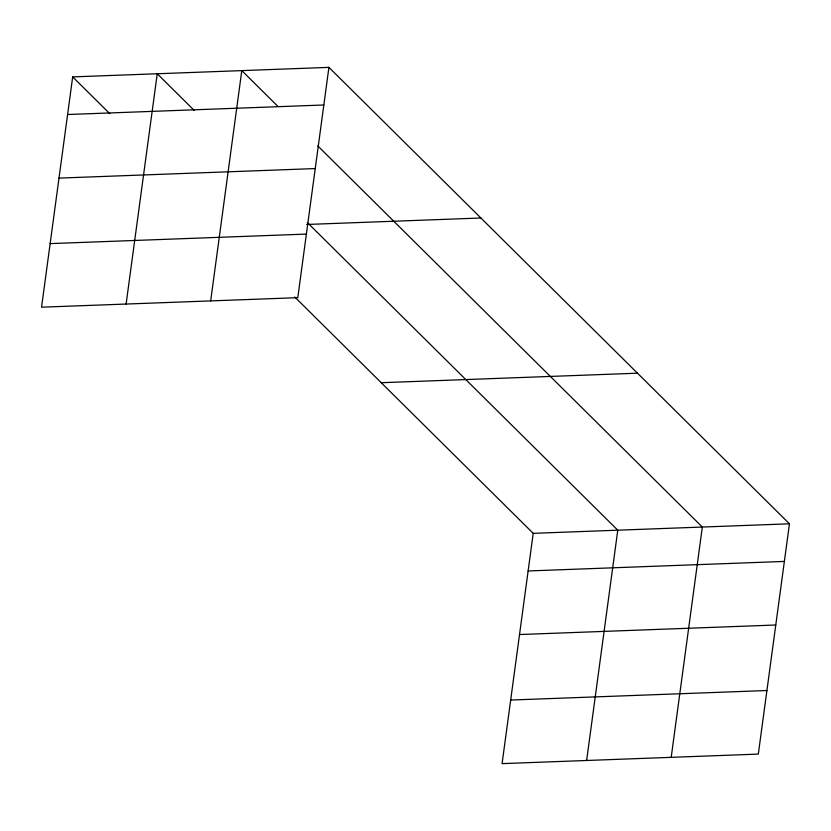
<?xml version="1.0" encoding="UTF-8"?>
<svg xmlns="http://www.w3.org/2000/svg" width="831" height="831" viewBox="0 0 831 831"><rect width="100%" height="100%" fill="white"/><g stroke="black" fill="none" stroke-linecap="round" stroke-linejoin="round"><path stroke-width="1.25" d="M72.681 76.899L41.55 307.19L297.789 297.664L328.92 67.373L72.681 76.899L109.775 113.66M126.104 304.042L157.246 73.762L194.329 110.523M210.669 300.895L241.8 70.614L277.99 106.482M294.756 296.999L533.211 533.336L502.08 763.627L758.319 754.101L789.45 523.81L328.92 67.373M586.634 760.479L617.776 530.199L307.408 222.594M671.199 757.332L702.33 527.051L317.785 145.924M67.602 114.522L323.841 104.986M59.001 178.104L315.24 168.568M306.66 224.474L480.9 218.002M50.151 243.608L306.379 234.082M381.242 382.717L637.481 373.192M533.211 533.336L789.45 523.81M528.132 570.959L784.36 561.424M519.531 634.541L775.77 625.005M510.67 700.045L766.909 690.519"/></g></svg>
